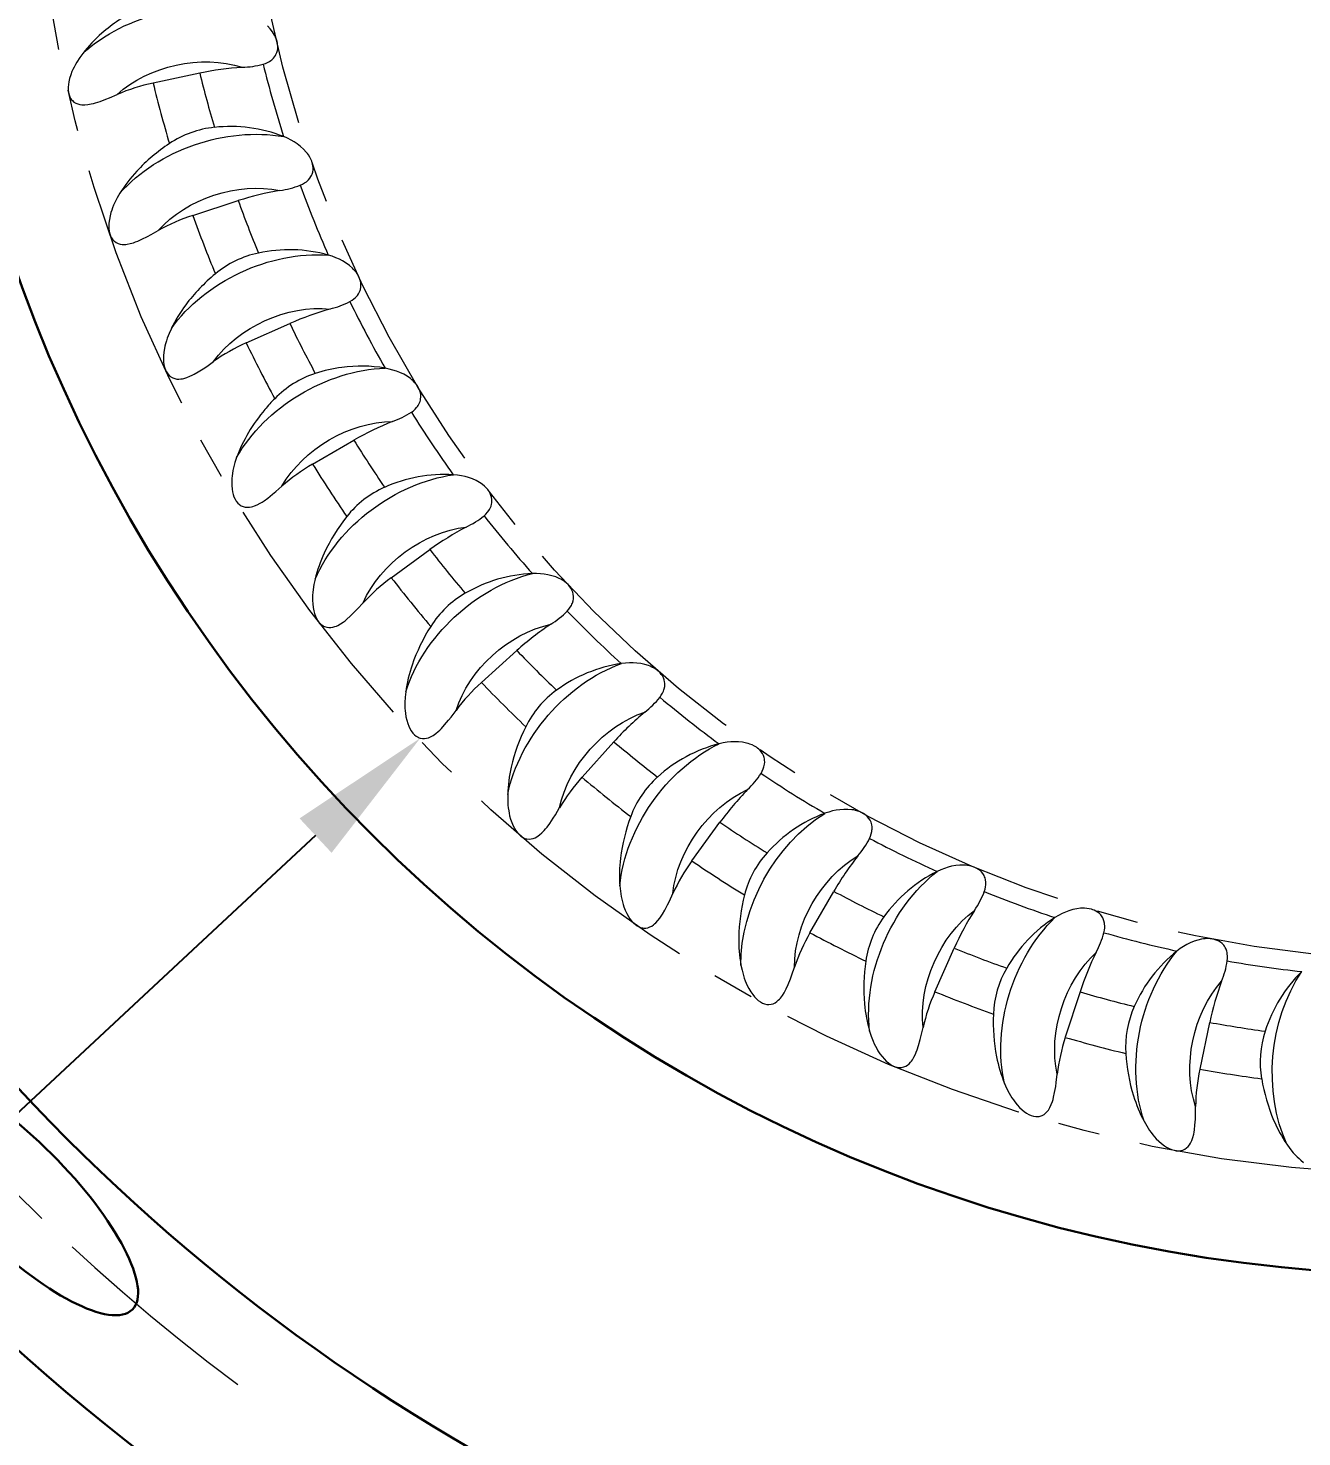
# Model space of a CAD drawing. Extents: x 89 to 512, y -33 to 440.
# Drawn here: x 204.3 to 231.01, y 167.26 to 196.78 of the extents above; entities that cross this region are included whole.
import ezdxf
from ezdxf import colors
from ezdxf.entities.mleader import LeaderData, LeaderLine
from ezdxf.math import Vec2, Vec3

# ---------------------------------------------------------------- set-up
doc = ezdxf.new("R2010")
doc.units = 0
doc.header["$LTSCALE"] = 7
doc.header["$MEASUREMENT"] = 0
doc.linetypes.add('CENTER2', pattern=[1.125, 0.75, -0.125, 0.125, -0.125])
doc.layers.get('0').update_dxf_attribs({"linetype": 'CONTINUOUS', "lineweight": 15})
for name, color, linetype, lineweight in [('1', 1, 'CENTER2', 15), ('3', 3, 'CONTINUOUS', 30), ('8', 252, 'CONTINUOUS', 15)]:
    doc.layers.add(name, color=color, linetype=linetype, lineweight=lineweight)
doc.styles.get("Standard").update_dxf_attribs({"font": 'isocp.shx', "height": 3})

# ---------------------------------------------------------------- blocks, each defined once
blk = doc.blocks.new('A$C763A2DA8')
at = {"layer": '8', "ltscale": 0.025012}
for p, q in [((-25.909, -6.357), (-26.887, -6.565)), ((-25.909, -6.357), (-26.887, -6.565)), ((-26.054, -9.339), (-25.102, -9.03)), ((-26.054, -9.339), (-25.102, -9.03)), ((-24.935, -12.012), (-24.021, -11.605)), ((-24.935, -12.012), (-24.021, -11.605)), ((-23.542, -14.552), (-22.676, -14.052)), ((-23.542, -14.552), (-22.676, -14.052)), ((-21.892, -16.933), (-21.083, -16.345)), ((-21.892, -16.933), (-21.083, -16.345)), ((-20.002, -19.129), (-19.259, -18.46)), ((-20.002, -19.129), (-19.259, -18.46)), ((-17.893, -21.115), (-17.224, -20.372)), ((-17.893, -21.115), (-17.224, -20.372)), ((-15.588, -22.87), (-15, -22.06)), ((-15.588, -22.87), (-15, -22.06)), ((-13.112, -24.374), (-12.612, -23.507)), ((-13.112, -24.374), (-12.612, -23.507)), ((-10.493, -25.611), (-10.086, -24.697)), ((-10.493, -25.611), (-10.086, -24.697)), ((-7.449, -25.616), (-7.758, -26.567)), ((-7.449, -25.616), (-7.758, -26.567)), ((-4.731, -26.254), (-4.939, -27.233)), ((-4.731, -26.254), (-4.939, -27.233))]:
    blk.add_line(p, q, dxfattribs=at)
at = {"layer": '8'}
for points in [[(-24.582, -6.171), (-24.532, -6.153), (-24.486, -6.133), (-24.447, -6.111), (-24.422, -6.095), (-24.401, -6.079), (-24.366, -6.046), (-24.339, -6.014), (-24.324, -5.991), (-24.311, -5.968), (-24.292, -5.923), (-24.281, -5.88), (-24.275, -5.839), (-24.274, -5.798), (-24.277, -5.758), (-24.282, -5.728), (-24.288, -5.698), (-24.303, -5.651), (-24.321, -5.604), (-24.344, -5.559), (-24.363, -5.525), (-24.384, -5.492), (-24.432, -5.428), (-24.489, -5.365)], [(-24.582, -6.171), (-24.532, -6.153), (-24.486, -6.133), (-24.447, -6.111), (-24.422, -6.095), (-24.401, -6.079), (-24.366, -6.046), (-24.339, -6.014), (-24.324, -5.991), (-24.311, -5.968), (-24.292, -5.923), (-24.281, -5.88), (-24.275, -5.839), (-24.274, -5.798), (-24.277, -5.758), (-24.282, -5.728), (-24.288, -5.698), (-24.303, -5.651), (-24.321, -5.604), (-24.344, -5.559), (-24.363, -5.525), (-24.384, -5.492), (-24.432, -5.428), (-24.489, -5.365)], [(-28.36, -5.943), (-28.426, -6.033), (-28.487, -6.127), (-28.517, -6.178), (-28.545, -6.23), (-28.568, -6.278), (-28.589, -6.326), (-28.616, -6.396), (-28.638, -6.468), (-28.655, -6.54), (-28.664, -6.596), (-28.668, -6.652), (-28.668, -6.709), (-28.661, -6.764), (-28.65, -6.812), (-28.633, -6.857), (-28.61, -6.898), (-28.596, -6.916), (-28.581, -6.934), (-28.547, -6.963), (-28.509, -6.986), (-28.469, -7.003), (-28.427, -7.014), (-28.384, -7.02), (-28.351, -7.022), (-28.318, -7.021), (-28.253, -7.015), (-28.188, -7.004), (-28.14, -6.993), (-28.093, -6.98), (-28.001, -6.951), (-27.88, -6.906), (-27.8, -6.874), (-27.641, -6.806)], [(-28.36, -5.943), (-28.426, -6.033), (-28.487, -6.127), (-28.517, -6.178), (-28.545, -6.23), (-28.568, -6.278), (-28.589, -6.326), (-28.616, -6.396), (-28.638, -6.468), (-28.655, -6.54), (-28.664, -6.596), (-28.668, -6.652), (-28.668, -6.709), (-28.661, -6.764), (-28.65, -6.812), (-28.633, -6.857), (-28.61, -6.898), (-28.596, -6.916), (-28.581, -6.934), (-28.547, -6.963), (-28.509, -6.986), (-28.469, -7.003), (-28.427, -7.014), (-28.384, -7.02), (-28.351, -7.022), (-28.318, -7.021), (-28.253, -7.015), (-28.188, -7.004), (-28.14, -6.993), (-28.093, -6.98), (-28.001, -6.951), (-27.88, -6.906), (-27.8, -6.874), (-27.641, -6.806)], [(-23.802, -8.706), (-23.754, -8.684), (-23.711, -8.659), (-23.674, -8.633), (-23.651, -8.614), (-23.632, -8.596), (-23.601, -8.56), (-23.577, -8.525), (-23.564, -8.5), (-23.554, -8.476), (-23.54, -8.43), (-23.533, -8.386), (-23.532, -8.345), (-23.535, -8.304), (-23.542, -8.264), (-23.55, -8.235), (-23.56, -8.206), (-23.579, -8.16), (-23.602, -8.116), (-23.629, -8.073), (-23.652, -8.042), (-23.676, -8.011), (-23.731, -7.952), (-23.794, -7.895), (-23.864, -7.842), (-23.927, -7.8), (-23.995, -7.761), (-24.069, -7.723), (-24.148, -7.689)], [(-23.802, -8.706), (-23.754, -8.684), (-23.711, -8.659), (-23.674, -8.633), (-23.651, -8.614), (-23.632, -8.596), (-23.601, -8.56), (-23.577, -8.525), (-23.564, -8.5), (-23.554, -8.476), (-23.54, -8.43), (-23.533, -8.386), (-23.532, -8.345), (-23.535, -8.304), (-23.542, -8.264), (-23.55, -8.235), (-23.56, -8.206), (-23.579, -8.16), (-23.602, -8.116), (-23.629, -8.073), (-23.652, -8.042), (-23.676, -8.011), (-23.731, -7.952), (-23.794, -7.895), (-23.864, -7.842), (-23.927, -7.8), (-23.995, -7.761), (-24.069, -7.723), (-24.148, -7.689)], [(-27.584, -8.875), (-27.64, -8.972), (-27.691, -9.071), (-27.715, -9.125), (-27.737, -9.18), (-27.755, -9.23), (-27.771, -9.28), (-27.791, -9.352), (-27.805, -9.426), (-27.815, -9.5), (-27.817, -9.556), (-27.816, -9.612), (-27.809, -9.668), (-27.797, -9.723), (-27.781, -9.769), (-27.759, -9.812), (-27.732, -9.851), (-27.717, -9.868), (-27.7, -9.883), (-27.663, -9.909), (-27.623, -9.928), (-27.581, -9.941), (-27.538, -9.947), (-27.494, -9.948), (-27.462, -9.947), (-27.429, -9.943), (-27.365, -9.93), (-27.301, -9.912), (-27.255, -9.896), (-27.21, -9.879), (-27.121, -9.84), (-27.005, -9.782), (-26.93, -9.742), (-26.778, -9.658)], [(-27.584, -8.875), (-27.64, -8.972), (-27.691, -9.071), (-27.715, -9.125), (-27.737, -9.18), (-27.755, -9.23), (-27.771, -9.28), (-27.791, -9.352), (-27.805, -9.426), (-27.815, -9.5), (-27.817, -9.556), (-27.816, -9.612), (-27.809, -9.668), (-27.797, -9.723), (-27.781, -9.769), (-27.759, -9.812), (-27.732, -9.851), (-27.717, -9.868), (-27.7, -9.883), (-27.663, -9.909), (-27.623, -9.928), (-27.581, -9.941), (-27.538, -9.947), (-27.494, -9.948), (-27.462, -9.947), (-27.429, -9.943), (-27.365, -9.93), (-27.301, -9.912), (-27.255, -9.896), (-27.21, -9.879), (-27.121, -9.84), (-27.005, -9.782), (-26.93, -9.742), (-26.778, -9.658)], [(-22.762, -11.147), (-22.716, -11.119), (-22.676, -11.09), (-22.642, -11.06), (-22.621, -11.039), (-22.604, -11.019), (-22.577, -10.98), (-22.557, -10.943), (-22.547, -10.917), (-22.539, -10.892), (-22.53, -10.844), (-22.528, -10.8), (-22.531, -10.759), (-22.538, -10.719), (-22.549, -10.68), (-22.56, -10.652), (-22.573, -10.624), (-22.597, -10.58), (-22.625, -10.538), (-22.656, -10.499), (-22.682, -10.47), (-22.709, -10.442), (-22.77, -10.389), (-22.838, -10.339), (-22.913, -10.293), (-22.98, -10.258), (-23.052, -10.226), (-23.13, -10.197), (-23.212, -10.171)], [(-22.762, -11.147), (-22.716, -11.119), (-22.676, -11.09), (-22.642, -11.06), (-22.621, -11.039), (-22.604, -11.019), (-22.577, -10.98), (-22.557, -10.943), (-22.547, -10.917), (-22.539, -10.892), (-22.53, -10.844), (-22.528, -10.8), (-22.531, -10.759), (-22.538, -10.719), (-22.549, -10.68), (-22.56, -10.652), (-22.573, -10.624), (-22.597, -10.58), (-22.625, -10.538), (-22.656, -10.499), (-22.682, -10.47), (-22.709, -10.442), (-22.77, -10.389), (-22.838, -10.339), (-22.913, -10.293), (-22.98, -10.258), (-23.052, -10.226), (-23.13, -10.197), (-23.212, -10.171)], [(-26.505, -11.71), (-26.551, -11.812), (-26.591, -11.916), (-26.609, -11.972), (-26.625, -12.029), (-26.638, -12.08), (-26.649, -12.132), (-26.661, -12.206), (-26.668, -12.28), (-26.669, -12.355), (-26.666, -12.412), (-26.659, -12.467), (-26.646, -12.522), (-26.629, -12.575), (-26.608, -12.619), (-26.582, -12.66), (-26.551, -12.695), (-26.533, -12.711), (-26.515, -12.725), (-26.476, -12.746), (-26.434, -12.761), (-26.391, -12.769), (-26.347, -12.771), (-26.304, -12.768), (-26.272, -12.763), (-26.24, -12.756), (-26.177, -12.736), (-26.115, -12.711), (-26.071, -12.691), (-26.028, -12.669), (-25.944, -12.621), (-25.835, -12.552), (-25.764, -12.503), (-25.622, -12.404)], [(-26.505, -11.71), (-26.551, -11.812), (-26.591, -11.916), (-26.609, -11.972), (-26.625, -12.029), (-26.638, -12.08), (-26.649, -12.132), (-26.661, -12.206), (-26.668, -12.28), (-26.669, -12.355), (-26.666, -12.412), (-26.659, -12.467), (-26.646, -12.522), (-26.629, -12.575), (-26.608, -12.619), (-26.582, -12.66), (-26.551, -12.695), (-26.533, -12.711), (-26.515, -12.725), (-26.476, -12.746), (-26.434, -12.761), (-26.391, -12.769), (-26.347, -12.771), (-26.304, -12.768), (-26.272, -12.763), (-26.24, -12.756), (-26.177, -12.736), (-26.115, -12.711), (-26.071, -12.691), (-26.028, -12.669), (-25.944, -12.621), (-25.835, -12.552), (-25.764, -12.503), (-25.622, -12.404)], [(-21.472, -13.465), (-21.43, -13.433), (-21.393, -13.399), (-21.362, -13.366), (-21.344, -13.343), (-21.328, -13.321), (-21.305, -13.28), (-21.29, -13.241), (-21.282, -13.214), (-21.277, -13.188), (-21.273, -13.14), (-21.275, -13.096), (-21.283, -13.055), (-21.294, -13.016), (-21.31, -12.979), (-21.323, -12.951), (-21.339, -12.925), (-21.367, -12.884), (-21.399, -12.846), (-21.434, -12.809), (-21.463, -12.783), (-21.493, -12.759), (-21.559, -12.712), (-21.632, -12.67), (-21.712, -12.632), (-21.782, -12.604), (-21.857, -12.58), (-21.937, -12.559), (-22.022, -12.542)], [(-21.472, -13.465), (-21.43, -13.433), (-21.393, -13.399), (-21.362, -13.366), (-21.344, -13.343), (-21.328, -13.321), (-21.305, -13.28), (-21.29, -13.241), (-21.282, -13.214), (-21.277, -13.188), (-21.273, -13.14), (-21.275, -13.096), (-21.283, -13.055), (-21.294, -13.016), (-21.31, -12.979), (-21.323, -12.951), (-21.339, -12.925), (-21.367, -12.884), (-21.399, -12.846), (-21.434, -12.809), (-21.463, -12.783), (-21.493, -12.759), (-21.559, -12.712), (-21.632, -12.67), (-21.712, -12.632), (-21.782, -12.604), (-21.857, -12.58), (-21.937, -12.559), (-22.022, -12.542)], [(-25.136, -14.416), (-25.171, -14.522), (-25.2, -14.63), (-25.212, -14.688), (-25.222, -14.746), (-25.23, -14.798), (-25.235, -14.851), (-25.239, -14.926), (-25.238, -15.001), (-25.232, -15.075), (-25.223, -15.131), (-25.209, -15.186), (-25.191, -15.239), (-25.168, -15.29), (-25.143, -15.332), (-25.113, -15.369), (-25.078, -15.401), (-25.059, -15.415), (-25.039, -15.426), (-24.998, -15.444), (-24.955, -15.454), (-24.912, -15.458), (-24.868, -15.455), (-24.825, -15.447), (-24.794, -15.439), (-24.763, -15.428), (-24.702, -15.403), (-24.644, -15.372), (-24.602, -15.347), (-24.561, -15.32), (-24.483, -15.263), (-24.381, -15.183), (-24.316, -15.128), (-24.185, -15.014)], [(-25.136, -14.416), (-25.171, -14.522), (-25.2, -14.63), (-25.212, -14.688), (-25.222, -14.746), (-25.23, -14.798), (-25.235, -14.851), (-25.239, -14.926), (-25.238, -15.001), (-25.232, -15.075), (-25.223, -15.131), (-25.209, -15.186), (-25.191, -15.239), (-25.168, -15.29), (-25.143, -15.332), (-25.113, -15.369), (-25.078, -15.401), (-25.059, -15.415), (-25.039, -15.426), (-24.998, -15.444), (-24.955, -15.454), (-24.912, -15.458), (-24.868, -15.455), (-24.825, -15.447), (-24.794, -15.439), (-24.763, -15.428), (-24.702, -15.403), (-24.644, -15.372), (-24.602, -15.347), (-24.561, -15.32), (-24.483, -15.263), (-24.381, -15.183), (-24.316, -15.128), (-24.185, -15.014)], [(-19.947, -15.635), (-19.908, -15.599), (-19.875, -15.562), (-19.847, -15.526), (-19.832, -15.501), (-19.819, -15.478), (-19.801, -15.434), (-19.789, -15.394), (-19.784, -15.366), (-19.782, -15.34), (-19.783, -15.292), (-19.79, -15.248), (-19.802, -15.208), (-19.817, -15.17), (-19.836, -15.135), (-19.853, -15.109), (-19.871, -15.085), (-19.903, -15.047), (-19.939, -15.012), (-19.978, -14.98), (-20.009, -14.957), (-20.042, -14.935), (-20.112, -14.896), (-20.189, -14.862), (-20.273, -14.832), (-20.345, -14.812), (-20.422, -14.796), (-20.504, -14.783), (-20.591, -14.775)], [(-19.947, -15.635), (-19.908, -15.599), (-19.875, -15.562), (-19.847, -15.526), (-19.832, -15.501), (-19.819, -15.478), (-19.801, -15.434), (-19.789, -15.394), (-19.784, -15.366), (-19.782, -15.34), (-19.783, -15.292), (-19.79, -15.248), (-19.802, -15.208), (-19.817, -15.17), (-19.836, -15.135), (-19.853, -15.109), (-19.871, -15.085), (-19.903, -15.047), (-19.939, -15.012), (-19.978, -14.98), (-20.009, -14.957), (-20.042, -14.935), (-20.112, -14.896), (-20.189, -14.862), (-20.273, -14.832), (-20.345, -14.812), (-20.422, -14.796), (-20.504, -14.783), (-20.591, -14.775)], [(-23.491, -16.964), (-23.515, -17.074), (-23.532, -17.184), (-23.539, -17.243), (-23.543, -17.302), (-23.545, -17.355), (-23.544, -17.408), (-23.54, -17.482), (-23.532, -17.557), (-23.518, -17.63), (-23.503, -17.685), (-23.484, -17.738), (-23.461, -17.789), (-23.432, -17.837), (-23.403, -17.876), (-23.369, -17.91), (-23.331, -17.938), (-23.311, -17.95), (-23.29, -17.959), (-23.247, -17.973), (-23.203, -17.978), (-23.16, -17.977), (-23.116, -17.97), (-23.075, -17.958), (-23.044, -17.946), (-23.014, -17.932), (-22.957, -17.9), (-22.902, -17.863), (-22.863, -17.834), (-22.825, -17.803), (-22.753, -17.739), (-22.661, -17.649), (-22.601, -17.587), (-22.483, -17.46)], [(-23.491, -16.964), (-23.515, -17.074), (-23.532, -17.184), (-23.539, -17.243), (-23.543, -17.302), (-23.545, -17.355), (-23.544, -17.408), (-23.54, -17.482), (-23.532, -17.557), (-23.518, -17.63), (-23.503, -17.685), (-23.484, -17.738), (-23.461, -17.789), (-23.432, -17.837), (-23.403, -17.876), (-23.369, -17.91), (-23.331, -17.938), (-23.311, -17.95), (-23.29, -17.959), (-23.247, -17.973), (-23.203, -17.978), (-23.16, -17.977), (-23.116, -17.97), (-23.075, -17.958), (-23.044, -17.946), (-23.014, -17.932), (-22.957, -17.9), (-22.902, -17.863), (-22.863, -17.834), (-22.825, -17.803), (-22.753, -17.739), (-22.661, -17.649), (-22.601, -17.587), (-22.483, -17.46)], [(-18.203, -17.635), (-18.168, -17.595), (-18.139, -17.554), (-18.116, -17.515), (-18.103, -17.489), (-18.093, -17.465), (-18.079, -17.419), (-18.072, -17.378), (-18.07, -17.35), (-18.07, -17.324), (-18.076, -17.276), (-18.088, -17.233), (-18.104, -17.194), (-18.123, -17.159), (-18.146, -17.125), (-18.165, -17.102), (-18.185, -17.079), (-18.221, -17.045), (-18.261, -17.014), (-18.303, -16.986), (-18.336, -16.966), (-18.371, -16.948), (-18.445, -16.917), (-18.525, -16.891), (-18.611, -16.87), (-18.686, -16.858), (-18.764, -16.849), (-18.846, -16.845), (-18.933, -16.846)], [(-18.203, -17.635), (-18.168, -17.595), (-18.139, -17.554), (-18.116, -17.515), (-18.103, -17.489), (-18.093, -17.465), (-18.079, -17.419), (-18.072, -17.378), (-18.07, -17.35), (-18.07, -17.324), (-18.076, -17.276), (-18.088, -17.233), (-18.104, -17.194), (-18.123, -17.159), (-18.146, -17.125), (-18.165, -17.102), (-18.185, -17.079), (-18.221, -17.045), (-18.261, -17.014), (-18.303, -16.986), (-18.336, -16.966), (-18.371, -16.948), (-18.445, -16.917), (-18.525, -16.891), (-18.611, -16.87), (-18.686, -16.858), (-18.764, -16.849), (-18.846, -16.845), (-18.933, -16.846)], [(-16.26, -19.441), (-16.23, -19.397), (-16.205, -19.354), (-16.186, -19.313), (-16.176, -19.286), (-16.168, -19.26), (-16.159, -19.214), (-16.156, -19.172), (-16.157, -19.144), (-16.16, -19.118), (-16.171, -19.071), (-16.187, -19.029), (-16.207, -18.993), (-16.23, -18.959), (-16.256, -18.928), (-16.277, -18.907), (-16.3, -18.886), (-16.34, -18.856), (-16.382, -18.83), (-16.427, -18.806), (-16.462, -18.79), (-16.499, -18.776), (-16.576, -18.752), (-16.658, -18.734), (-16.746, -18.723), (-16.821, -18.718), (-16.9, -18.718), (-16.982, -18.723), (-17.069, -18.733)], [(-16.26, -19.441), (-16.23, -19.397), (-16.205, -19.354), (-16.186, -19.313), (-16.176, -19.286), (-16.168, -19.26), (-16.159, -19.214), (-16.156, -19.172), (-16.157, -19.144), (-16.16, -19.118), (-16.171, -19.071), (-16.187, -19.029), (-16.207, -18.993), (-16.23, -18.959), (-16.256, -18.928), (-16.277, -18.907), (-16.3, -18.886), (-16.34, -18.856), (-16.382, -18.83), (-16.427, -18.806), (-16.462, -18.79), (-16.499, -18.776), (-16.576, -18.752), (-16.658, -18.734), (-16.746, -18.723), (-16.821, -18.718), (-16.9, -18.718), (-16.982, -18.723), (-17.069, -18.733)], [(-21.589, -19.327), (-21.601, -19.438), (-21.607, -19.55), (-21.607, -19.609), (-21.605, -19.668), (-21.602, -19.721), (-21.596, -19.773), (-21.584, -19.847), (-21.568, -19.92), (-21.546, -19.992), (-21.525, -20.044), (-21.501, -20.095), (-21.473, -20.144), (-21.439, -20.189), (-21.406, -20.224), (-21.368, -20.255), (-21.328, -20.279), (-21.307, -20.288), (-21.285, -20.295), (-21.241, -20.304), (-21.197, -20.305), (-21.154, -20.299), (-21.111, -20.288), (-21.071, -20.271), (-21.042, -20.257), (-21.014, -20.24), (-20.96, -20.202), (-20.909, -20.159), (-20.874, -20.126), (-20.839, -20.092), (-20.774, -20.02), (-20.692, -19.921), (-20.639, -19.853), (-20.535, -19.714)], [(-21.589, -19.327), (-21.601, -19.438), (-21.607, -19.55), (-21.607, -19.609), (-21.605, -19.668), (-21.602, -19.721), (-21.596, -19.773), (-21.584, -19.847), (-21.568, -19.92), (-21.546, -19.992), (-21.525, -20.044), (-21.501, -20.095), (-21.473, -20.144), (-21.439, -20.189), (-21.406, -20.224), (-21.368, -20.255), (-21.328, -20.279), (-21.307, -20.288), (-21.285, -20.295), (-21.241, -20.304), (-21.197, -20.305), (-21.154, -20.299), (-21.111, -20.288), (-21.071, -20.271), (-21.042, -20.257), (-21.014, -20.24), (-20.96, -20.202), (-20.909, -20.159), (-20.874, -20.126), (-20.839, -20.092), (-20.774, -20.02), (-20.692, -19.921), (-20.639, -19.853), (-20.535, -19.714)], [(-14.139, -21.034), (-14.113, -20.988), (-14.093, -20.942), (-14.078, -20.899), (-14.071, -20.871), (-14.066, -20.845), (-14.062, -20.797), (-14.064, -20.756), (-14.067, -20.728), (-14.073, -20.702), (-14.089, -20.657), (-14.11, -20.617), (-14.133, -20.583), (-14.159, -20.552), (-14.188, -20.524), (-14.212, -20.505), (-14.237, -20.487), (-14.279, -20.461), (-14.324, -20.439), (-14.371, -20.42), (-14.408, -20.408), (-14.446, -20.398), (-14.525, -20.382), (-14.609, -20.373), (-14.697, -20.371), (-14.772, -20.374), (-14.851, -20.382), (-14.932, -20.396), (-15.017, -20.414)], [(-14.139, -21.034), (-14.113, -20.988), (-14.093, -20.942), (-14.078, -20.899), (-14.071, -20.871), (-14.066, -20.845), (-14.062, -20.797), (-14.064, -20.756), (-14.067, -20.728), (-14.073, -20.702), (-14.089, -20.657), (-14.11, -20.617), (-14.133, -20.583), (-14.159, -20.552), (-14.188, -20.524), (-14.212, -20.505), (-14.237, -20.487), (-14.279, -20.461), (-14.324, -20.439), (-14.371, -20.42), (-14.408, -20.408), (-14.446, -20.398), (-14.525, -20.382), (-14.609, -20.373), (-14.697, -20.371), (-14.772, -20.374), (-14.851, -20.382), (-14.932, -20.396), (-15.017, -20.414)], [(-19.451, -21.478), (-19.451, -21.59), (-19.445, -21.701), (-19.439, -21.76), (-19.431, -21.818), (-19.422, -21.871), (-19.411, -21.922), (-19.391, -21.995), (-19.367, -22.066), (-19.338, -22.134), (-19.312, -22.185), (-19.283, -22.233), (-19.249, -22.278), (-19.212, -22.319), (-19.175, -22.351), (-19.134, -22.377), (-19.092, -22.397), (-19.069, -22.404), (-19.047, -22.409), (-19.002, -22.413), (-18.958, -22.41), (-18.916, -22.399), (-18.875, -22.383), (-18.837, -22.363), (-18.809, -22.345), (-18.783, -22.325), (-18.733, -22.282), (-18.687, -22.235), (-18.656, -22.198), (-18.625, -22.16), (-18.568, -22.082), (-18.496, -21.974), (-18.451, -21.901), (-18.362, -21.753)], [(-19.451, -21.478), (-19.451, -21.59), (-19.445, -21.701), (-19.439, -21.76), (-19.431, -21.818), (-19.422, -21.871), (-19.411, -21.922), (-19.391, -21.995), (-19.367, -22.066), (-19.338, -22.134), (-19.312, -22.185), (-19.283, -22.233), (-19.249, -22.278), (-19.212, -22.319), (-19.175, -22.351), (-19.134, -22.377), (-19.092, -22.397), (-19.069, -22.404), (-19.047, -22.409), (-19.002, -22.413), (-18.958, -22.41), (-18.916, -22.399), (-18.875, -22.383), (-18.837, -22.363), (-18.809, -22.345), (-18.783, -22.325), (-18.733, -22.282), (-18.687, -22.235), (-18.656, -22.198), (-18.625, -22.16), (-18.568, -22.082), (-18.496, -21.974), (-18.451, -21.901), (-18.362, -21.753)], [(-11.863, -22.397), (-11.842, -22.348), (-11.827, -22.301), (-11.817, -22.256), (-11.812, -22.227), (-11.81, -22.201), (-11.811, -22.153), (-11.817, -22.112), (-11.824, -22.085), (-11.832, -22.06), (-11.853, -22.016), (-11.877, -21.979), (-11.904, -21.947), (-11.934, -21.919), (-11.965, -21.895), (-11.991, -21.878), (-12.017, -21.863), (-12.062, -21.842), (-12.109, -21.824), (-12.158, -21.81), (-12.196, -21.802), (-12.235, -21.796), (-12.315, -21.789), (-12.399, -21.789), (-12.487, -21.796), (-12.562, -21.807), (-12.639, -21.823), (-12.718, -21.845), (-12.801, -21.872)], [(-11.863, -22.397), (-11.842, -22.348), (-11.827, -22.301), (-11.817, -22.256), (-11.812, -22.227), (-11.81, -22.201), (-11.811, -22.153), (-11.817, -22.112), (-11.824, -22.085), (-11.832, -22.06), (-11.853, -22.016), (-11.877, -21.979), (-11.904, -21.947), (-11.934, -21.919), (-11.965, -21.895), (-11.991, -21.878), (-12.017, -21.863), (-12.062, -21.842), (-12.109, -21.824), (-12.158, -21.81), (-12.196, -21.802), (-12.235, -21.796), (-12.315, -21.789), (-12.399, -21.789), (-12.487, -21.796), (-12.562, -21.807), (-12.639, -21.823), (-12.718, -21.845), (-12.801, -21.872)], [(-9.457, -23.514), (-9.441, -23.463), (-9.431, -23.415), (-9.425, -23.37), (-9.424, -23.34), (-9.425, -23.314), (-9.431, -23.267), (-9.441, -23.226), (-9.451, -23.2), (-9.462, -23.176), (-9.487, -23.134), (-9.515, -23.1), (-9.545, -23.071), (-9.577, -23.047), (-9.611, -23.025), (-9.638, -23.011), (-9.666, -22.999), (-9.713, -22.983), (-9.762, -22.97), (-9.812, -22.962), (-9.85, -22.958), (-9.889, -22.955), (-9.97, -22.957), (-10.054, -22.965), (-10.141, -22.981), (-10.213, -23), (-10.288, -23.025), (-10.365, -23.055), (-10.445, -23.091)], [(-9.457, -23.514), (-9.441, -23.463), (-9.431, -23.415), (-9.425, -23.37), (-9.424, -23.34), (-9.425, -23.314), (-9.431, -23.267), (-9.441, -23.226), (-9.451, -23.2), (-9.462, -23.176), (-9.487, -23.134), (-9.515, -23.1), (-9.545, -23.071), (-9.577, -23.047), (-9.611, -23.025), (-9.638, -23.011), (-9.666, -22.999), (-9.713, -22.983), (-9.762, -22.97), (-9.812, -22.962), (-9.85, -22.958), (-9.889, -22.955), (-9.97, -22.957), (-10.054, -22.965), (-10.141, -22.981), (-10.213, -23), (-10.288, -23.025), (-10.365, -23.055), (-10.445, -23.091)], [(-17.099, -23.393), (-17.088, -23.505), (-17.07, -23.615), (-17.058, -23.673), (-17.044, -23.73), (-17.029, -23.781), (-17.013, -23.831), (-16.986, -23.901), (-16.955, -23.969), (-16.919, -24.035), (-16.888, -24.082), (-16.853, -24.126), (-16.815, -24.168), (-16.773, -24.205), (-16.733, -24.233), (-16.69, -24.255), (-16.646, -24.27), (-16.623, -24.275), (-16.6, -24.277), (-16.555, -24.277), (-16.512, -24.269), (-16.471, -24.254), (-16.432, -24.234), (-16.396, -24.209), (-16.371, -24.189), (-16.347, -24.167), (-16.302, -24.118), (-16.261, -24.066), (-16.233, -24.026), (-16.207, -23.985), (-16.158, -23.902), (-16.098, -23.787), (-16.06, -23.71), (-15.987, -23.553)], [(-17.099, -23.393), (-17.088, -23.505), (-17.07, -23.615), (-17.058, -23.673), (-17.044, -23.73), (-17.029, -23.781), (-17.013, -23.831), (-16.986, -23.901), (-16.955, -23.969), (-16.919, -24.035), (-16.888, -24.082), (-16.853, -24.126), (-16.815, -24.168), (-16.773, -24.205), (-16.733, -24.233), (-16.69, -24.255), (-16.646, -24.27), (-16.623, -24.275), (-16.6, -24.277), (-16.555, -24.277), (-16.512, -24.269), (-16.471, -24.254), (-16.432, -24.234), (-16.396, -24.209), (-16.371, -24.189), (-16.347, -24.167), (-16.302, -24.118), (-16.261, -24.066), (-16.233, -24.026), (-16.207, -23.985), (-16.158, -23.902), (-16.098, -23.787), (-16.06, -23.71), (-15.987, -23.553)], [(-6.947, -24.374), (-6.937, -24.322), (-6.932, -24.272), (-6.931, -24.227), (-6.933, -24.198), (-6.936, -24.171), (-6.947, -24.125), (-6.961, -24.086), (-6.974, -24.06), (-6.987, -24.038), (-7.016, -23.999), (-7.048, -23.968), (-7.081, -23.943), (-7.116, -23.921), (-7.152, -23.904), (-7.18, -23.893), (-7.209, -23.884), (-7.258, -23.872), (-7.307, -23.865), (-7.358, -23.862), (-7.396, -23.861), (-7.436, -23.863), (-7.516, -23.873), (-7.598, -23.89), (-7.683, -23.915), (-7.753, -23.942), (-7.825, -23.974), (-7.899, -24.012), (-7.974, -24.056)], [(-6.947, -24.374), (-6.937, -24.322), (-6.932, -24.272), (-6.931, -24.227), (-6.933, -24.198), (-6.936, -24.171), (-6.947, -24.125), (-6.961, -24.086), (-6.974, -24.06), (-6.987, -24.038), (-7.016, -23.999), (-7.048, -23.968), (-7.081, -23.943), (-7.116, -23.921), (-7.152, -23.904), (-7.18, -23.893), (-7.209, -23.884), (-7.258, -23.872), (-7.307, -23.865), (-7.358, -23.862), (-7.396, -23.861), (-7.436, -23.863), (-7.516, -23.873), (-7.598, -23.89), (-7.683, -23.915), (-7.753, -23.942), (-7.825, -23.974), (-7.899, -24.012), (-7.974, -24.056)], [(-4.361, -24.966), (-4.357, -24.913), (-4.357, -24.864), (-4.361, -24.819), (-4.366, -24.79), (-4.372, -24.764), (-4.387, -24.719), (-4.406, -24.681), (-4.421, -24.657), (-4.436, -24.636), (-4.469, -24.601), (-4.504, -24.574), (-4.539, -24.552), (-4.576, -24.534), (-4.614, -24.52), (-4.643, -24.512), (-4.673, -24.506), (-4.723, -24.5), (-4.773, -24.498), (-4.823, -24.5), (-4.862, -24.504), (-4.9, -24.51), (-4.979, -24.528), (-5.059, -24.554), (-5.141, -24.588), (-5.208, -24.621), (-5.276, -24.66), (-5.346, -24.706), (-5.416, -24.758)], [(-4.361, -24.966), (-4.357, -24.913), (-4.357, -24.864), (-4.361, -24.819), (-4.366, -24.79), (-4.372, -24.764), (-4.387, -24.719), (-4.406, -24.681), (-4.421, -24.657), (-4.436, -24.636), (-4.469, -24.601), (-4.504, -24.574), (-4.539, -24.552), (-4.576, -24.534), (-4.614, -24.52), (-4.643, -24.512), (-4.673, -24.506), (-4.723, -24.5), (-4.773, -24.498), (-4.823, -24.5), (-4.862, -24.504), (-4.9, -24.51), (-4.979, -24.528), (-5.059, -24.554), (-5.141, -24.588), (-5.208, -24.621), (-5.276, -24.66), (-5.346, -24.706), (-5.416, -24.758)], [(-14.56, -25.052), (-14.537, -25.162), (-14.508, -25.27), (-14.49, -25.326), (-14.47, -25.381), (-14.45, -25.431), (-14.429, -25.479), (-14.395, -25.546), (-14.356, -25.61), (-14.314, -25.671), (-14.278, -25.715), (-14.239, -25.756), (-14.197, -25.793), (-14.151, -25.826), (-14.109, -25.849), (-14.064, -25.866), (-14.018, -25.877), (-13.995, -25.879), (-13.972, -25.879), (-13.927, -25.874), (-13.885, -25.862), (-13.845, -25.843), (-13.809, -25.819), (-13.776, -25.791), (-13.753, -25.767), (-13.731, -25.743), (-13.691, -25.69), (-13.656, -25.634), (-13.633, -25.592), (-13.611, -25.548), (-13.571, -25.46), (-13.523, -25.34), (-13.494, -25.259), (-13.438, -25.095)], [(-14.56, -25.052), (-14.537, -25.162), (-14.508, -25.27), (-14.49, -25.326), (-14.47, -25.381), (-14.45, -25.431), (-14.429, -25.479), (-14.395, -25.546), (-14.356, -25.61), (-14.314, -25.671), (-14.278, -25.715), (-14.239, -25.756), (-14.197, -25.793), (-14.151, -25.826), (-14.109, -25.849), (-14.064, -25.866), (-14.018, -25.877), (-13.995, -25.879), (-13.972, -25.879), (-13.927, -25.874), (-13.885, -25.862), (-13.845, -25.843), (-13.809, -25.819), (-13.776, -25.791), (-13.753, -25.767), (-13.731, -25.743), (-13.691, -25.69), (-13.656, -25.634), (-13.633, -25.592), (-13.611, -25.548), (-13.571, -25.46), (-13.523, -25.34), (-13.494, -25.259), (-13.438, -25.095)], [(-11.862, -26.437), (-11.828, -26.544), (-11.787, -26.648), (-11.764, -26.702), (-11.738, -26.755), (-11.713, -26.802), (-11.686, -26.848), (-11.646, -26.91), (-11.601, -26.97), (-11.552, -27.027), (-11.512, -27.067), (-11.469, -27.103), (-11.423, -27.136), (-11.374, -27.163), (-11.329, -27.182), (-11.283, -27.195), (-11.236, -27.2), (-11.213, -27.2), (-11.19, -27.198), (-11.146, -27.188), (-11.105, -27.171), (-11.068, -27.148), (-11.034, -27.121), (-11.004, -27.089), (-10.984, -27.064), (-10.965, -27.037), (-10.931, -26.98), (-10.902, -26.921), (-10.883, -26.876), (-10.866, -26.831), (-10.835, -26.739), (-10.801, -26.615), (-10.78, -26.531), (-10.741, -26.362)], [(-11.862, -26.437), (-11.828, -26.544), (-11.787, -26.648), (-11.764, -26.702), (-11.738, -26.755), (-11.713, -26.802), (-11.686, -26.848), (-11.646, -26.91), (-11.601, -26.97), (-11.552, -27.027), (-11.512, -27.067), (-11.469, -27.103), (-11.423, -27.136), (-11.374, -27.163), (-11.329, -27.182), (-11.283, -27.195), (-11.236, -27.2), (-11.213, -27.2), (-11.19, -27.198), (-11.146, -27.188), (-11.105, -27.171), (-11.068, -27.148), (-11.034, -27.121), (-11.004, -27.089), (-10.984, -27.064), (-10.965, -27.037), (-10.931, -26.98), (-10.902, -26.921), (-10.883, -26.876), (-10.866, -26.831), (-10.835, -26.739), (-10.801, -26.615), (-10.78, -26.531), (-10.741, -26.362)], [(-9.033, -27.532), (-8.988, -27.635), (-8.937, -27.734), (-8.908, -27.785), (-8.877, -27.835), (-8.847, -27.879), (-8.816, -27.922), (-8.769, -27.98), (-8.718, -28.035), (-8.663, -28.086), (-8.619, -28.122), (-8.573, -28.154), (-8.524, -28.181), (-8.473, -28.203), (-8.426, -28.217), (-8.378, -28.225), (-8.331, -28.226), (-8.308, -28.223), (-8.286, -28.219), (-8.243, -28.204), (-8.204, -28.183), (-8.17, -28.157), (-8.139, -28.125), (-8.112, -28.091), (-8.095, -28.064), (-8.079, -28.035), (-8.051, -27.975), (-8.028, -27.913), (-8.014, -27.867), (-8.002, -27.82), (-7.981, -27.725), (-7.959, -27.598), (-7.947, -27.513), (-7.927, -27.341)], [(-9.033, -27.532), (-8.988, -27.635), (-8.937, -27.734), (-8.908, -27.785), (-8.877, -27.835), (-8.847, -27.879), (-8.816, -27.922), (-8.769, -27.98), (-8.718, -28.035), (-8.663, -28.086), (-8.619, -28.122), (-8.573, -28.154), (-8.524, -28.181), (-8.473, -28.203), (-8.426, -28.217), (-8.378, -28.225), (-8.331, -28.226), (-8.308, -28.223), (-8.286, -28.219), (-8.243, -28.204), (-8.204, -28.183), (-8.17, -28.157), (-8.139, -28.125), (-8.112, -28.091), (-8.095, -28.064), (-8.079, -28.035), (-8.051, -27.975), (-8.028, -27.913), (-8.014, -27.867), (-8.002, -27.82), (-7.981, -27.725), (-7.959, -27.598), (-7.947, -27.513), (-7.927, -27.341)], [(-6.106, -28.326), (-6.05, -28.423), (-5.989, -28.517), (-5.955, -28.564), (-5.919, -28.611), (-5.885, -28.651), (-5.849, -28.691), (-5.796, -28.744), (-5.74, -28.793), (-5.68, -28.838), (-5.633, -28.869), (-5.583, -28.895), (-5.532, -28.918), (-5.478, -28.935), (-5.43, -28.944), (-5.382, -28.946), (-5.335, -28.942), (-5.313, -28.937), (-5.291, -28.93), (-5.25, -28.911), (-5.213, -28.886), (-5.182, -28.856), (-5.155, -28.822), (-5.132, -28.785), (-5.117, -28.756), (-5.104, -28.726), (-5.083, -28.664), (-5.066, -28.599), (-5.057, -28.552), (-5.05, -28.504), (-5.039, -28.407), (-5.031, -28.279), (-5.028, -28.193), (-5.025, -28.019)], [(-6.106, -28.326), (-6.05, -28.423), (-5.989, -28.517), (-5.955, -28.564), (-5.919, -28.611), (-5.885, -28.651), (-5.849, -28.691), (-5.796, -28.744), (-5.74, -28.793), (-5.68, -28.838), (-5.633, -28.869), (-5.583, -28.895), (-5.532, -28.918), (-5.478, -28.935), (-5.43, -28.944), (-5.382, -28.946), (-5.335, -28.942), (-5.313, -28.937), (-5.291, -28.93), (-5.25, -28.911), (-5.213, -28.886), (-5.182, -28.856), (-5.155, -28.822), (-5.132, -28.785), (-5.117, -28.756), (-5.104, -28.726), (-5.083, -28.664), (-5.066, -28.599), (-5.057, -28.552), (-5.05, -28.504), (-5.039, -28.407), (-5.031, -28.279), (-5.028, -28.193), (-5.025, -28.019)], [(-3.112, -28.809), (-3.046, -28.9), (-2.976, -28.986), (-2.936, -29.03), (-2.896, -29.073), (-2.857, -29.11), (-2.818, -29.145), (-2.76, -29.192)], [(-3.112, -28.809), (-3.046, -28.9), (-2.976, -28.986), (-2.936, -29.03), (-2.896, -29.073), (-2.857, -29.11), (-2.818, -29.145), (-2.76, -29.192)]]:
    blk.add_lwpolyline(points, dxfattribs=at)
for centre, radius, start, end in [((-25.489, -8.361), 3.765, 117.3492, 131.0795), ((-25.489, -8.361), 3.765, 117.3492, 131.0795), ((-25.926, -7.845), 3.089, 131.2435, 141.9936), ((-25.926, -7.845), 3.089, 131.2435, 141.9936), ((-25.076, -4.318), 1.918, 271.7072, 284.9355), ((-25.076, -4.318), 1.918, 271.7072, 284.9355), ((0, 0), 25.344, 194.0914, 197.6598), ((0, 0), 25.344, 194.0914, 197.6598), ((-24.652, -12.277), 6.052, 93.4788, 101.9875), ((-24.652, -12.277), 6.052, 93.4788, 101.9875), ((0, 0), 26.677, 193.7859, 196.3129), ((0, 0), 26.677, 193.7859, 196.3129), ((-26.064, -10.446), 3.967, 101.9805, 113.4285), ((-26.064, -10.446), 3.967, 101.9805, 113.4285), ((0, 0), 27.677, 193.7213, 196.4413), ((0, 0), 27.677, 193.7213, 196.4413), ((-25.387, -9.564), 2.082, 95.9458, 123.7937), ((-25.387, -9.564), 2.082, 95.9458, 123.7937), ((-25.267, -10.523), 3.047, 68.4877, 96.3209), ((-25.267, -10.523), 3.047, 68.4877, 96.3209), ((-24.475, -10.979), 3.765, 123.3492, 137.0795), ((-24.475, -10.979), 3.765, 123.3492, 137.0795), ((-24.964, -10.512), 3.089, 137.2435, 147.9936), ((-24.964, -10.512), 3.089, 137.2435, 147.9936), ((-23.233, -14.786), 6.052, 99.4788, 107.9875), ((-23.233, -14.786), 6.052, 99.4788, 107.9875), ((-24.487, -6.915), 1.918, 277.7072, 290.9356), ((-24.487, -6.915), 1.918, 277.7072, 290.9356), ((0, 0), 25.344, 200.0914, 203.6598), ((0, 0), 25.344, 200.0914, 203.6598), ((0, 0), 26.677, 199.7859, 202.3129), ((0, 0), 26.677, 199.7859, 202.3129), ((-24.829, -13.113), 3.967, 107.9805, 119.4285), ((-24.829, -13.113), 3.967, 107.9805, 119.4285), ((0, 0), 27.677, 199.7213, 202.4413), ((0, 0), 27.677, 199.7213, 202.4413), ((-24.249, -12.165), 2.082, 101.9458, 129.7937), ((-24.249, -12.165), 2.082, 101.9458, 129.7937), ((-24.029, -13.106), 3.047, 74.4877, 102.3209), ((-24.029, -13.106), 3.047, 74.4877, 102.3209), ((-23.194, -13.477), 3.765, 129.3492, 143.0795), ((-23.194, -13.477), 3.765, 129.3492, 143.0795), ((-23.729, -13.064), 3.089, 143.2435, 153.9936), ((-23.729, -13.064), 3.089, 143.2435, 153.9936), ((-23.63, -9.437), 1.918, 283.7072, 296.9356), ((-23.63, -9.437), 1.918, 283.7072, 296.9356), ((0, 0), 25.344, 206.0914, 209.6598), ((0, 0), 25.344, 206.0914, 209.6598), ((-21.56, -17.134), 6.052, 105.4788, 113.9875), ((-21.56, -17.134), 6.052, 105.4788, 113.9875), ((0, 0), 26.677, 205.7859, 208.3129), ((0, 0), 26.677, 205.7859, 208.3129), ((-23.322, -15.636), 3.967, 113.9805, 125.4285), ((-23.322, -15.636), 3.967, 113.9805, 125.4285), ((0, 0), 27.677, 205.7213, 208.4413), ((0, 0), 27.677, 205.7213, 208.4413), ((-22.844, -14.633), 2.082, 107.9458, 135.7937), ((-22.844, -14.633), 2.082, 107.9458, 135.7937), ((-22.504, -15.671), 3.174, 97.6683, 108.0156), ((-22.504, -15.671), 3.174, 97.6683, 108.0156), ((-22.526, -15.464), 2.966, 80.2503, 97.7751), ((-22.526, -15.464), 2.966, 80.2503, 97.7751), ((-21.435, -16.022), 4.061, 135.6065, 139.9075), ((-21.435, -16.022), 4.061, 135.6065, 139.9075), ((-21.775, -15.745), 3.622, 139.7955, 149.2461), ((-21.775, -15.745), 3.622, 139.7955, 149.2461), ((-22.514, -11.855), 1.918, 289.7072, 302.9356), ((-22.514, -11.855), 1.918, 289.7072, 302.9356), ((0, 0), 25.344, 212.0914, 215.6598), ((0, 0), 25.344, 212.0914, 215.6598), ((-19.651, -19.294), 6.052, 111.4788, 119.9875), ((-19.651, -19.294), 6.052, 111.4788, 119.9875), ((-22.233, -15.473), 3.089, 149.2435, 159.9936), ((-22.233, -15.473), 3.089, 149.2435, 159.9936), ((0, 0), 26.677, 211.7859, 214.3129), ((0, 0), 26.677, 211.7859, 214.3129), ((-21.56, -17.989), 3.967, 119.9805, 131.4285), ((-21.56, -17.989), 3.967, 119.9805, 131.4285), ((0, 0), 27.677, 211.7213, 214.4413), ((0, 0), 27.677, 211.7213, 214.4413), ((-21.19, -16.941), 2.082, 113.9458, 141.7937), ((-21.19, -16.941), 2.082, 113.9458, 141.7937), ((-20.779, -17.816), 3.047, 86.4877, 114.3209), ((-20.779, -17.816), 3.047, 86.4877, 114.3209), ((-21.152, -14.144), 1.918, 295.7072, 308.9355), ((-21.152, -14.144), 1.918, 295.7072, 308.9355), ((0, 0), 25.344, 218.0914, 221.6598), ((0, 0), 25.344, 218.0914, 221.6598), ((-19.885, -18.005), 3.765, 141.3492, 155.0795), ((-19.885, -18.005), 3.765, 141.3492, 155.0795), ((-17.527, -21.242), 6.052, 117.4788, 125.9875), ((-17.527, -21.242), 6.052, 117.4788, 125.9875), ((-20.494, -17.712), 3.089, 155.2435, 165.9936), ((-20.494, -17.712), 3.089, 155.2435, 165.9936), ((0, 0), 26.677, 217.7859, 220.3129), ((0, 0), 26.677, 217.7859, 220.3129), ((-19.562, -20.144), 3.967, 125.9805, 137.4285), ((-19.562, -20.144), 3.967, 125.9805, 137.4285), ((0, 0), 27.677, 217.7213, 220.4413), ((0, 0), 27.677, 217.7213, 220.4413), ((-18.803, -19.89), 3.047, 92.4877, 120.3209), ((-18.803, -19.89), 3.047, 92.4877, 120.3209), ((-19.303, -19.063), 2.082, 119.9458, 147.7937), ((-19.303, -19.063), 2.082, 119.9458, 147.7937), ((-19.558, -16.277), 1.918, 301.7072, 314.9356), ((-19.558, -16.277), 1.918, 301.7072, 314.9356), ((0, 0), 25.344, 224.0914, 227.6598), ((0, 0), 25.344, 224.0914, 227.6598), ((-17.894, -19.985), 3.765, 147.3492, 161.0795), ((-17.894, -19.985), 3.765, 147.3492, 161.0795), ((-15.21, -22.958), 6.052, 123.4788, 131.9875), ((-15.21, -22.958), 6.052, 123.4788, 131.9875), ((0, 0), 26.677, 223.7859, 226.3129), ((0, 0), 26.677, 223.7859, 226.3129), ((-18.53, -19.757), 3.089, 161.2435, 171.9936), ((-18.53, -19.757), 3.089, 161.2435, 171.9936), ((-16.621, -21.747), 3.047, 98.4877, 126.3209), ((-16.621, -21.747), 3.047, 98.4877, 126.3209), ((-17.349, -22.078), 3.967, 131.9805, 143.4285), ((-17.349, -22.078), 3.967, 131.9805, 143.4285), ((0, 0), 27.677, 223.7213, 226.4413), ((0, 0), 27.677, 223.7213, 226.4413), ((-17.204, -20.976), 2.082, 125.9458, 153.7937), ((-17.204, -20.976), 2.082, 125.9458, 153.7937), ((-17.749, -18.232), 1.918, 307.7072, 320.9356), ((-17.749, -18.232), 1.918, 307.7072, 320.9356), ((0, 0), 25.344, 230.0914, 233.6598), ((0, 0), 25.344, 230.0914, 233.6598), ((-12.727, -24.422), 6.052, 129.4788, 137.9875), ((-12.727, -24.422), 6.052, 129.4788, 137.9875), ((-15.707, -21.746), 3.765, 153.3492, 167.0795), ((-15.707, -21.746), 3.765, 153.3492, 167.0795), ((0, 0), 26.677, 229.7859, 232.3129), ((0, 0), 26.677, 229.7859, 232.3129), ((-14.257, -23.365), 3.047, 104.4877, 132.3209), ((-14.257, -23.365), 3.047, 104.4877, 132.3209), ((-16.364, -21.586), 3.089, 167.2435, 177.9936), ((-16.364, -21.586), 3.089, 167.2435, 177.9936), ((-14.946, -23.771), 3.967, 137.9805, 149.4285), ((-14.946, -23.771), 3.967, 137.9805, 149.4285), ((0, 0), 27.677, 229.7213, 232.4413), ((0, 0), 27.677, 229.7213, 232.4413), ((-14.918, -22.659), 2.082, 131.9458, 159.7937), ((-14.918, -22.659), 2.082, 131.9458, 159.7937), ((-15.746, -19.988), 1.918, 313.7072, 326.9356), ((-15.746, -19.988), 1.918, 313.7072, 326.9356), ((0, 0), 25.344, 236.0914, 239.6598), ((0, 0), 25.344, 236.0914, 239.6598), ((-10.105, -25.619), 6.052, 135.4788, 143.9875), ((-10.105, -25.619), 6.052, 135.4788, 143.9875), ((-13.348, -23.268), 3.765, 159.3492, 173.0795), ((-13.348, -23.268), 3.765, 159.3492, 173.0795), ((0, 0), 26.677, 235.7859, 238.3129), ((0, 0), 26.677, 235.7859, 238.3129), ((-11.736, -24.727), 3.047, 110.4877, 138.3209), ((-11.736, -24.727), 3.047, 110.4877, 138.3209), ((-13.57, -21.524), 1.918, 319.7072, 332.9356), ((-13.57, -21.524), 1.918, 319.7072, 332.9356), ((0, 0), 25.344, 242.0914, 245.6598), ((0, 0), 25.344, 242.0914, 245.6598), ((-12.467, -24.095), 2.082, 137.9458, 165.7937), ((-12.467, -24.095), 2.082, 137.9458, 165.7937), ((-14.018, -23.178), 3.089, 173.2435, 183.9936), ((-14.018, -23.178), 3.089, 173.2435, 183.9936), ((-12.38, -25.203), 3.967, 143.9805, 155.4285), ((-12.38, -25.203), 3.967, 143.9805, 155.4285), ((0, 0), 27.677, 235.7213, 238.4413), ((0, 0), 27.677, 235.7213, 238.4413), ((-7.372, -26.534), 6.052, 141.4788, 149.9875), ((-7.372, -26.534), 6.052, 141.4788, 149.9875), ((-9.087, -25.818), 3.047, 116.4877, 144.3209), ((-9.087, -25.818), 3.047, 116.4877, 144.3209), ((-10.842, -24.536), 3.765, 165.3492, 179.0795), ((-10.842, -24.536), 3.765, 165.3492, 179.0795), ((0, 0), 26.677, 241.7859, 244.3129), ((0, 0), 26.677, 241.7859, 244.3129), ((-11.246, -22.825), 1.918, 325.7072, 338.9356), ((-11.246, -22.825), 1.918, 325.7072, 338.9356), ((0, 0), 25.344, 248.0914, 251.6598), ((0, 0), 25.344, 248.0914, 251.6598), ((-4.558, -27.16), 6.052, 147.4788, 155.9875), ((-4.558, -27.16), 6.052, 147.4788, 155.9875), ((-9.88, -25.266), 2.082, 143.9458, 171.7937), ((-9.88, -25.266), 2.082, 143.9458, 171.7937), ((-6.339, -26.627), 3.047, 122.4877, 150.3208), ((-6.339, -26.627), 3.047, 122.4877, 150.3208), ((-11.518, -24.516), 3.089, 179.2435, 189.9936), ((-11.518, -24.516), 3.089, 179.2435, 189.9936), ((-9.677, -26.359), 3.967, 149.9805, 161.4285), ((-9.677, -26.359), 3.967, 149.9805, 161.4285), ((0, 0), 27.677, 241.7213, 244.4413), ((0, 0), 27.677, 241.7213, 244.4413), ((-8.799, -23.875), 1.918, 331.7072, 344.9355), ((-8.799, -23.875), 1.918, 331.7072, 344.9355), ((0, 0), 25.344, 254.0914, 257.6598), ((0, 0), 25.344, 254.0914, 257.6598), ((0, 0), 26.677, 247.7859, 250.3129), ((0, 0), 26.677, 247.7859, 250.3129), ((-1.694, -27.487), 6.052, 153.4788, 161.9875), ((-1.694, -27.487), 6.052, 153.4788, 161.9875), ((-3.521, -27.144), 3.047, 128.4877, 156.3208), ((-3.521, -27.144), 3.047, 128.4877, 156.3208), ((-8.218, -25.535), 3.765, 171.3492, 185.0795), ((-8.218, -25.535), 3.765, 171.3492, 185.0795), ((-6.255, -24.664), 1.918, 337.7072, 350.9356), ((-6.255, -24.664), 1.918, 337.7072, 350.9356), ((0, 0), 25.344, 260.0914, 263.6598), ((0, 0), 25.344, 260.0914, 263.6598), ((-7.185, -26.16), 2.082, 149.9458, 177.7937), ((-7.185, -26.16), 2.082, 149.9458, 177.7937), ((-0.664, -27.363), 3.047, 134.4877, 162.3208), ((-0.664, -27.363), 3.047, 134.4877, 162.3208), ((-6.869, -27.226), 3.967, 155.9805, 167.4285), ((-6.869, -27.226), 3.967, 155.9805, 167.4285), ((0, 0), 27.677, 247.7213, 250.4413), ((0, 0), 27.677, 247.7213, 250.4413), ((0, 0), 26.677, 253.7859, 256.3129), ((0, 0), 26.677, 253.7859, 256.3129), ((1.189, -27.514), 6.052, 159.4788, 167.9875), ((1.189, -27.514), 6.052, 159.4788, 167.9875), ((-8.892, -25.586), 3.089, 185.2435, 195.9936), ((-8.892, -25.586), 3.089, 185.2435, 195.9936), ((-4.411, -26.768), 2.082, 155.9455, 183.7935), ((-4.411, -26.768), 2.082, 155.9455, 183.7935), ((-5.504, -26.254), 3.765, 177.3492, 191.0795), ((-5.504, -26.254), 3.765, 177.3492, 191.0795), ((0, 0), 26.677, 259.7859, 262.3129), ((0, 0), 26.677, 259.7859, 262.3129), ((-3.986, -27.795), 3.967, 161.9805, 173.4285), ((-3.986, -27.795), 3.967, 161.9805, 173.4285), ((0, 0), 27.677, 253.7213, 256.4413), ((0, 0), 27.677, 253.7213, 256.4413), ((-1.589, -27.082), 2.082, 161.9456, 189.794), ((-1.589, -27.082), 2.082, 161.9456, 189.794), ((-6.169, -26.375), 3.089, 191.2435, 201.9936), ((-6.169, -26.375), 3.089, 191.2435, 201.9936), ((-2.73, -26.686), 3.765, 183.3492, 197.0795), ((-2.73, -26.686), 3.765, 183.3492, 197.0795), ((-1.058, -28.059), 3.967, 167.9805, 179.4285), ((-1.058, -28.059), 3.967, 167.9805, 179.4285), ((0, 0), 27.677, 259.7213, 262.4413), ((0, 0), 27.677, 259.7213, 262.4413), ((0.075, -26.825), 3.765, 189.3492, 203.0795), ((0.075, -26.825), 3.765, 189.3492, 203.0795), ((-3.378, -26.876), 3.089, 197.2435, 207.9936), ((-3.378, -26.876), 3.089, 197.2435, 207.9936), ((-0.551, -27.082), 3.089, 203.2435, 213.9936), ((-0.551, -27.082), 3.089, 203.2435, 213.9936)]:
    blk.add_arc(centre, radius, start, end, dxfattribs=at)
at = {"layer": '8', "extrusion": (0, 0, -1)}
for centre, major_axis, start_param, end_param in [((-26.196, -7.101), (-2.856, -0.607), 0.873052, 2.216659), ((-26.196, -7.101), (-2.856, -0.607), 0.873052, 2.216659), ((-26.079, -7.654), (-2.074, -0.441), 0.879276, 2.249774), ((-26.079, -7.654), (-2.074, -0.441), 0.879276, 2.249774), ((-25.31, -9.8), (-2.777, -0.902), 0.873052, 2.216659), ((-25.31, -9.8), (-2.777, -0.902), 0.873052, 2.216659), ((-25.136, -10.338), (-2.016, -0.655), 0.879276, 2.249774), ((-25.136, -10.338), (-2.016, -0.655), 0.879276, 2.249774), ((-24.147, -12.392), (-2.668, -1.188), 0.873052, 2.216659), ((-24.147, -12.392), (-2.668, -1.188), 0.873052, 2.216659), ((-23.917, -12.909), (-1.937, -0.862), 0.879276, 2.249774), ((-23.917, -12.909), (-1.937, -0.862), 0.879276, 2.249774), ((-22.72, -14.848), (-2.529, -1.46), 0.873052, 2.216659), ((-22.72, -14.848), (-2.529, -1.46), 0.873052, 2.216659), ((-22.437, -15.338), (-1.836, -1.06), 0.879276, 2.249774), ((-22.437, -15.338), (-1.836, -1.06), 0.879276, 2.249774), ((-21.043, -17.142), (-2.362, -1.716), 0.873052, 2.216659), ((-21.043, -17.142), (-2.362, -1.716), 0.873052, 2.216659), ((-20.711, -17.599), (-1.715, -1.246), 0.879276, 2.249774), ((-20.711, -17.599), (-1.715, -1.246), 0.879276, 2.249774), ((-19.136, -19.247), (-2.17, -1.954), 0.873052, 2.216659), ((-19.136, -19.247), (-2.17, -1.954), 0.873052, 2.216659), ((-18.758, -19.668), (-1.575, -1.419), 0.879276, 2.249774), ((-18.758, -19.668), (-1.575, -1.419), 0.879276, 2.249774), ((-17.019, -21.142), (-1.954, -2.17), 0.873052, 2.216659), ((-17.019, -21.142), (-1.954, -2.17), 0.873052, 2.216659), ((-16.599, -21.521), (-1.419, -1.575), 0.879276, 2.249774), ((-16.599, -21.521), (-1.419, -1.575), 0.879276, 2.249774), ((-14.716, -22.805), (-1.716, -2.362), 0.873052, 2.216659), ((-14.716, -22.805), (-1.716, -2.362), 0.873052, 2.216659), ((-14.259, -23.138), (-1.246, -1.715), 0.879276, 2.249774), ((-14.259, -23.138), (-1.246, -1.715), 0.879276, 2.249774), ((-12.252, -24.219), (-1.46, -2.529), 0.873052, 2.216659), ((-12.252, -24.219), (-1.46, -2.529), 0.873052, 2.216659), ((-11.762, -24.502), (-1.06, -1.836), 0.879276, 2.249774), ((-11.762, -24.502), (-1.06, -1.836), 0.879276, 2.249774), ((-9.653, -25.367), (-1.188, -2.668), 0.873052, 2.216659), ((-9.653, -25.367), (-1.188, -2.668), 0.873052, 2.216659), ((-9.136, -25.597), (-0.862, -1.937), 0.879276, 2.249774), ((-9.136, -25.597), (-0.862, -1.937), 0.879276, 2.249774), ((-6.949, -26.237), (-0.902, -2.777), 0.873052, 2.216659), ((-6.949, -26.237), (-0.902, -2.777), 0.873052, 2.216659), ((-6.411, -26.412), (-0.655, -2.016), 0.879276, 2.249774), ((-6.411, -26.412), (-0.655, -2.016), 0.879276, 2.249774), ((-4.168, -26.819), (-0.607, -2.856), 0.873052, 2.216659), ((-4.168, -26.819), (-0.607, -2.856), 0.873052, 2.216659), ((-1.342, -27.108), (-0.305, -2.904), 0.873052, 2.216659), ((-1.342, -27.108), (-0.305, -2.904), 0.873052, 2.216659), ((-3.615, -26.937), (-0.441, -2.074), 0.879276, 2.249774), ((-3.615, -26.937), (-0.441, -2.074), 0.879276, 2.249774)]:
    blk.add_ellipse(centre, major_axis=major_axis, ratio=0.707107, start_param=start_param, end_param=end_param, dxfattribs=at)

msp = doc.modelspace()

# ---------------------------------------------------------------- linework, layer by layer
at = {"layer": '1'}
for radius in [29.45, 24.95]:
    msp.add_circle((233.807, 202.197), radius, dxfattribs=at)
for radius, start, end in [(57, 193.4627, 347.3297), (42.14, 216.5767, 233.4233)]:
    msp.add_arc((233.807, 202.197), radius, start, end, dxfattribs=at)
at = {"layer": '3'}
for radius in [44.5, 40.579, 31.55]:
    msp.add_circle((233.807, 202.197), radius, dxfattribs=at)
msp.add_ellipse((204.01, 172.4), major_axis=(-2.475, 2.475), ratio=0.316357, dxfattribs=at)

# ---------------------------------------------------------------- block references
msp.add_blockref('A$C763A2DA8', (233.807, 202.197))

# ---------------------------------------------------------------- leaders
ml = msp.add_multileader_mtext('Standard')
ml.set_content('', color=256)
ml.set_leader_properties()
ml.build(insert=Vec2(0, 0))
ml.multileader.update_dxf_attribs({"text_right_attachment_type": 6, "dogleg_length": 0.36, "arrow_head_size": 3})
ctx = ml.context
ctx.base_point, ctx.arrow_head_size, ctx.plane_origin = Vec3(114.739, 143.788), 3, Vec3(202.846, 89.796)
ctx.right_attachment, ctx.text_align_type = 6, 2
notes = []
notes.append((ctx, [(0, (1, 1, 0), (169.411, 141.788), (-1, 0), 50.672, [(0, [(212.523, 181.902)], 0, [])])]))
ctx.mtext.insert, ctx.mtext.alignment, ctx.mtext.flow_direction = Vec3(116.739, 145.788), 3, 5
for ctx, leaders in notes:
    for number, flags, end, landing, length, lines in leaders:
        leader = LeaderData()
        leader.index, (leader.has_last_leader_line, leader.has_dogleg_vector, leader.attachment_direction) = number, flags
        leader.last_leader_point, leader.dogleg_vector, leader.dogleg_length = Vec3(end), Vec3(landing), length
        for number, points, colour, breaks in lines:
            line = LeaderLine()
            line.index, line.vertices, line.color, line.breaks = number, Vec3.list(points), colors.encode_raw_color(colour), breaks
            leader.lines.append(line)
        ctx.leaders.append(leader)

doc.saveas('drawing.dxf')
